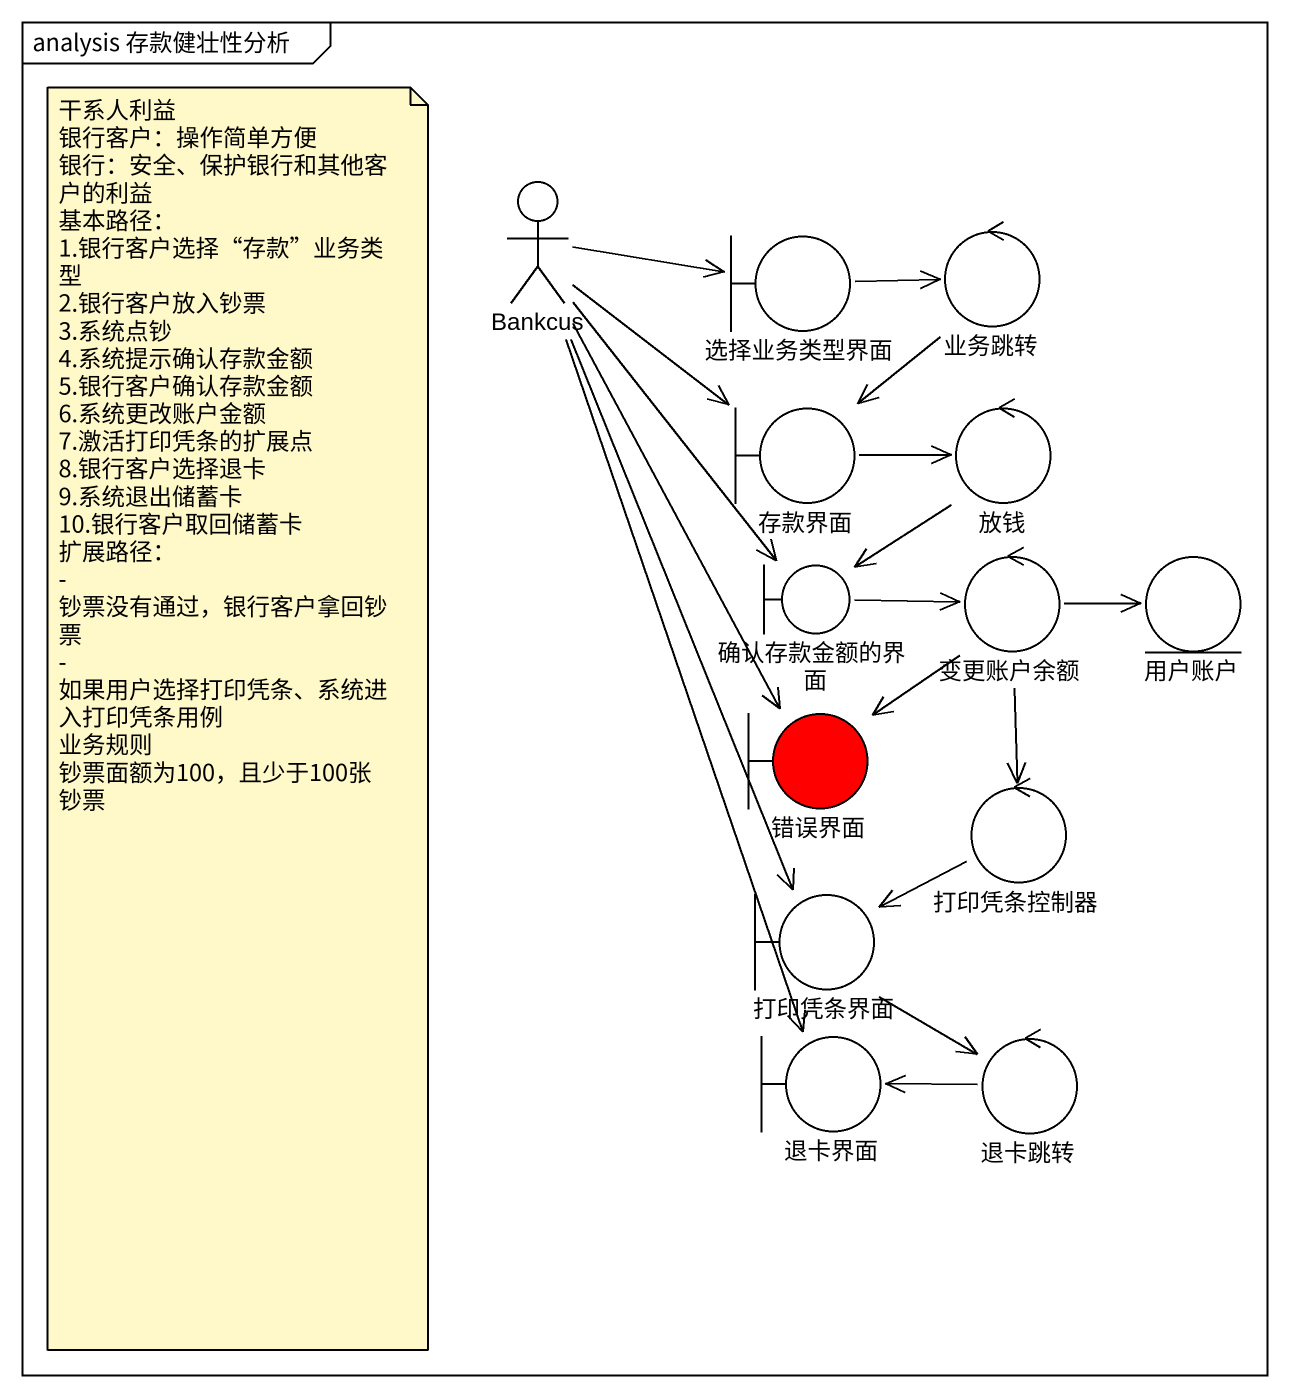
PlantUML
@startuml
mainframe analysis 存款健壮性分析
actor Bankcus
boundary 选择业务类型界面
control 业务跳转
boundary 存款界面
control 放钱
boundary 确认存款金额的界面
control 变更账户余额
entity 用户账户
boundary 错误界面 #FF0000
control 打印凭条控制器
boundary 打印凭条界面
boundary 退卡界面
control 退卡跳转
Bankcus -right-> 选择业务类型界面
Bankcus --> 存款界面
Bankcus --> 确认存款金额的界面
Bankcus --> 错误界面
Bankcus --> 打印凭条界面
Bankcus --> 退卡界面
选择业务类型界面 -right-> 业务跳转
业务跳转 --> 存款界面
存款界面 -right-> 放钱
放钱 --> 确认存款金额的界面
确认存款金额的界面 -right-> 变更账户余额
变更账户余额 -right-> 用户账户
变更账户余额 --> 错误界面
变更账户余额 --> 打印凭条控制器
打印凭条控制器 -left-> 打印凭条界面
打印凭条界面 --> 退卡跳转
退卡跳转 -left-> 退卡界面
note as N1
  干系人利益
  银行客户：操作简单方便
  银行：安全、保护银行和其他客户的利益
  基本路径：
  1.银行客户选择“存款”业务类型
  2.银行客户放入钞票
  3.系统点钞
  4.系统提示确认存款金额
  5.银行客户确认存款金额
  6.系统更改账户金额
  7.激活打印凭条的扩展点
  8.银行客户选择退卡
  9.系统退出储蓄卡
  10.银行客户取回储蓄卡
  扩展路径：
  - 钞票没有通过，银行客户拿回钞票
  - 如果用户选择打印凭条、系统进入打印凭条用例
  业务规则
  钞票面额为100，且少于100张钞票
end note
@enduml
